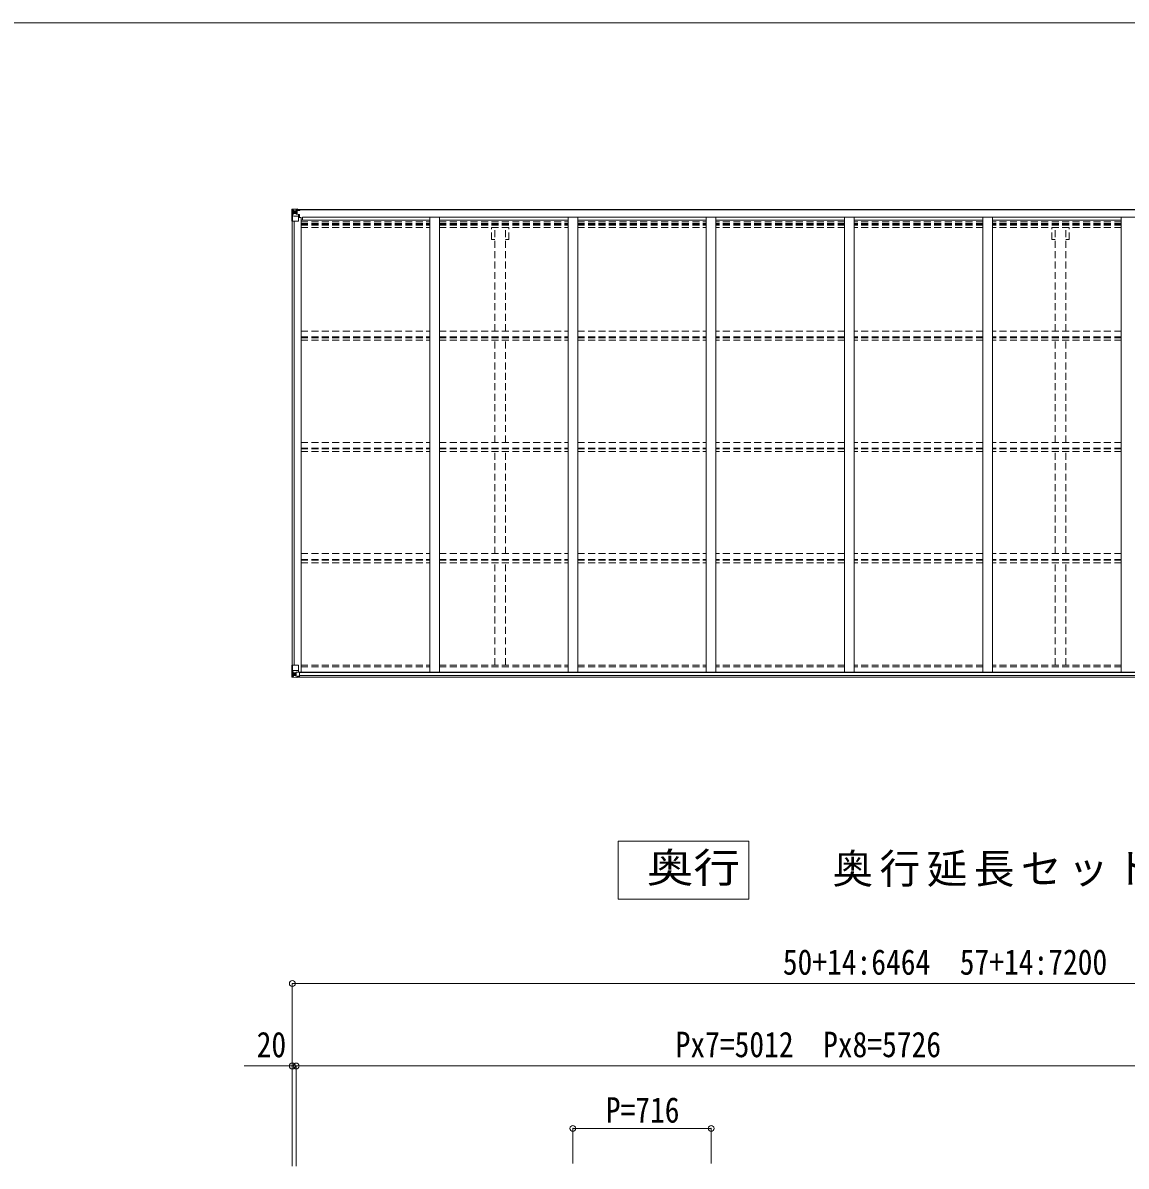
# Model space of a CAD drawing. Units: millimetres, scale not verified. Extents: x -20750 to 2444, y -5820 to 5820.
# Drawn here: x -7574 to -1863, y -100 to 5820 of the extents above; entities that cross this region are included whole.
import ezdxf
from ezdxf.enums import TextEntityAlignment as Align

# ---------------------------------------------------------------- set-up
doc = ezdxf.new("R2010")
doc.units = ezdxf.units.MM
doc.header["$LTSCALE"] = 30
doc.header["$PDMODE"] = 32
doc.header["$PDSIZE"] = 30
doc.linetypes.add('DASHED1', pattern=[1.8, 1.2, -0.6])
for name, color, linetype, lineweight in [('0-3_ELV2', 4, 'Continuous', 9), ('0-4_TABLE1', 6, 'Continuous', 9), ('0-6_OTH_LINE', 6, 'Continuous', 9), ('F-0_240', 7, 'Continuous', 9)]:
    doc.layers.add(name, color=color, linetype=linetype, lineweight=lineweight)
doc.styles.add('ＭＳ ゴシック', font='')
doc.styles.get('ＭＳ ゴシック').set_extended_font_data('MS Gothic')

msp = doc.modelspace()

# ---------------------------------------------------------------- linework, layer by layer
at = {"layer": '0-3_ELV2'}
for p, q in [((-6157.2, 4854.04), (-1153.19, 4854.04)), ((-6157.2, 4851.89), (-1153.19, 4851.89)), ((-6133.7, 4811.92), (-6146.7, 4811.92)), ((-6133.7, 4811.92), (-6133.7, 2457.94)), ((-6133.7, 4798.24), (-5467.7, 4798.24)), ((-6126.2, 4798.24), (-6126.2, 4813.75)), ((-6126.2, 4813.75), (-1179.19, 4813.75)), ((-5467.7, 4813.74), (-5467.7, 2457.94)), ((-5417.7, 4813.74), (-5417.7, 2457.94)), ((-5417.7, 4798.24), (-4751.7, 4798.24)), ((-4751.7, 4813.74), (-4751.7, 2457.94)), ((-4701.7, 4813.74), (-4701.7, 2457.94)), ((-4701.7, 4798.24), (-4035.7, 4798.24)), ((-4035.7, 4813.74), (-4035.7, 2457.94)), ((-3985.7, 4813.74), (-3985.7, 2457.94)), ((-3319.7, 4798.24), (-3985.7, 4798.24)), ((-3319.7, 4813.74), (-3319.7, 2457.94)), ((-3269.7, 4813.74), (-3269.7, 2457.94)), ((-2603.7, 4798.24), (-3269.7, 4798.24)), ((-2603.7, 4813.74), (-2603.7, 2457.94)), ((-2553.7, 4813.74), (-2553.7, 2457.94)), ((-1887.69, 4798.24), (-2553.7, 4798.24)), ((-1887.69, 4813.74), (-1887.69, 2457.94)), ((-6178.7, 4793.27), (-6178.7, 2493.96)), ((-6169, 4793.27), (-6169, 2493.96)), ((-6153.96, 2457.94), (-1163.19, 2457.94)), ((-6152.2, 2432.17), (-1153.19, 2432.17)), ((-6142.2, 2455.68), (-1163.19, 2455.68)), ((-6142.2, 2440.06), (-1163.19, 2440.06))]:
    msp.add_line(p, q, dxfattribs=at)
at = {"layer": '0-3_ELV2', "linetype": 'DASHED1'}
for p, q in [((-6133.7, 4789.84), (-5467.7, 4789.84)), ((-6133.7, 4781.64), (-5467.7, 4781.64)), ((-6133.7, 4777.72), (-5467.7, 4777.72)), ((-6133.7, 4772.64), (-5467.7, 4772.64)), ((-6133.7, 4759.63), (-5467.7, 4759.63)), ((-5417.7, 4789.84), (-4751.7, 4789.84)), ((-5417.7, 4781.64), (-4751.7, 4781.64)), ((-5417.7, 4777.72), (-4751.7, 4777.72)), ((-5417.7, 4772.64), (-4751.7, 4772.64)), ((-5417.7, 4759.63), (-4751.7, 4759.63)), ((-5147.89, 4698.04), (-5147.89, 4759.63)), ((-5130.19, 4223.89), (-5130.19, 4759.63)), ((-5075.19, 4223.89), (-5075.19, 4759.63)), ((-5057.49, 4698.04), (-5057.49, 4759.63)), ((-4701.7, 4789.84), (-4035.7, 4789.84)), ((-4701.7, 4781.64), (-4035.7, 4781.64)), ((-4701.7, 4777.72), (-4035.7, 4777.72)), ((-4701.7, 4772.64), (-4035.7, 4772.64)), ((-4701.7, 4759.63), (-4035.7, 4759.63)), ((-3319.7, 4789.84), (-3985.7, 4789.84)), ((-3319.7, 4781.64), (-3985.7, 4781.64)), ((-3319.7, 4777.72), (-3985.7, 4777.72)), ((-3319.7, 4772.64), (-3985.7, 4772.64)), ((-3319.7, 4759.63), (-3985.7, 4759.63)), ((-2603.7, 4789.84), (-3269.7, 4789.84)), ((-2603.7, 4781.64), (-3269.7, 4781.64)), ((-2603.7, 4777.72), (-3269.7, 4777.72)), ((-2603.7, 4772.64), (-3269.7, 4772.64)), ((-2603.7, 4759.63), (-3269.7, 4759.63)), ((-1887.69, 4789.84), (-2553.7, 4789.84)), ((-1887.69, 4781.64), (-2553.7, 4781.64)), ((-1887.69, 4777.72), (-2553.7, 4777.72)), ((-1887.69, 4772.64), (-2553.7, 4772.64)), ((-1887.69, 4759.63), (-2553.7, 4759.63)), ((-2247.89, 4698.04), (-2247.89, 4759.63)), ((-2230.19, 4223.89), (-2230.19, 4759.63)), ((-2175.19, 4223.89), (-2175.19, 4759.63)), ((-2157.49, 4698.04), (-2157.49, 4759.63)), ((-5147.89, 4698.04), (-5130.19, 4698.04)), ((-5075.19, 4698.04), (-5057.49, 4698.04)), ((-2247.89, 4698.04), (-2230.19, 4698.04)), ((-2175.19, 4698.04), (-2157.49, 4698.04)), ((-6133.7, 4223.89), (-5467.73, 4223.89)), ((-5417.7, 4223.89), (-4751.73, 4223.89)), ((-4701.7, 4223.89), (-4035.73, 4223.89)), ((-3319.7, 4223.89), (-3985.7, 4223.89)), ((-2603.7, 4223.89), (-3269.7, 4223.89)), ((-1887.73, 4223.89), (-2553.7, 4223.89)), ((-6133.7, 4194.16), (-5467.73, 4194.16)), ((-6133.7, 4189.61), (-5467.73, 4189.61)), ((-6133.7, 4176.6), (-5467.73, 4176.6)), ((-5417.7, 4194.16), (-4751.73, 4194.16)), ((-5417.7, 4189.61), (-4751.73, 4189.61)), ((-5417.7, 4176.6), (-4751.73, 4176.6)), ((-5130.19, 3647.69), (-5130.19, 4176.6)), ((-5075.19, 3647.69), (-5075.19, 4176.6)), ((-4701.7, 4194.16), (-4035.73, 4194.16)), ((-4701.7, 4189.61), (-4035.73, 4189.61)), ((-4701.7, 4176.6), (-4035.73, 4176.6)), ((-3319.7, 4194.16), (-3985.7, 4194.16)), ((-3319.7, 4189.61), (-3985.7, 4189.61)), ((-3319.7, 4176.6), (-3985.7, 4176.6)), ((-2603.7, 4194.16), (-3269.7, 4194.16)), ((-2603.7, 4189.61), (-3269.7, 4189.61)), ((-2603.7, 4176.6), (-3269.7, 4176.6)), ((-1887.73, 4194.16), (-2553.7, 4194.16)), ((-1887.73, 4189.61), (-2553.7, 4189.61)), ((-1887.73, 4176.6), (-2553.7, 4176.6)), ((-2230.19, 3647.69), (-2230.19, 4176.6)), ((-2175.19, 3647.69), (-2175.19, 4176.6)), ((-6133.7, 3647.81), (-5467.73, 3647.81)), ((-6133.7, 3618.08), (-5467.73, 3618.08)), ((-6133.7, 3613.53), (-5467.73, 3613.53)), ((-5417.7, 3647.81), (-4751.73, 3647.81)), ((-5417.7, 3618.08), (-4751.73, 3618.08)), ((-5417.7, 3613.53), (-4751.73, 3613.53)), ((-4701.7, 3647.81), (-4035.73, 3647.81)), ((-4701.7, 3618.08), (-4035.73, 3618.08)), ((-4701.7, 3613.53), (-4035.73, 3613.53)), ((-3319.7, 3647.81), (-3985.7, 3647.81)), ((-3319.7, 3618.08), (-3985.7, 3618.08)), ((-3319.7, 3613.53), (-3985.7, 3613.53)), ((-2603.7, 3647.81), (-3269.7, 3647.81)), ((-2603.7, 3618.08), (-3269.7, 3618.08)), ((-2603.7, 3613.53), (-3269.7, 3613.53)), ((-1887.73, 3647.81), (-2553.7, 3647.81)), ((-1887.73, 3618.08), (-2553.7, 3618.08)), ((-1887.73, 3613.53), (-2553.7, 3613.53)), ((-6133.7, 3600.52), (-5467.73, 3600.52)), ((-5417.7, 3600.52), (-4751.73, 3600.52)), ((-5130.19, 3071.61), (-5130.19, 3599.33)), ((-5075.19, 3071.61), (-5075.19, 3599.33)), ((-4701.7, 3600.52), (-4035.73, 3600.52)), ((-3319.7, 3600.52), (-3985.7, 3600.52)), ((-2603.7, 3600.52), (-3269.7, 3600.52)), ((-1887.73, 3600.52), (-2553.7, 3600.52)), ((-2230.19, 3071.61), (-2230.19, 3599.33)), ((-2175.19, 3071.61), (-2175.19, 3599.33)), ((-6133.7, 3071.74), (-5467.73, 3071.74)), ((-6133.7, 3042), (-5467.73, 3042)), ((-6133.7, 3037.45), (-5467.73, 3037.45)), ((-6133.7, 3024.44), (-5467.73, 3024.44)), ((-5417.7, 3071.74), (-4751.73, 3071.74)), ((-5417.7, 3042), (-4751.73, 3042)), ((-5417.7, 3037.45), (-4751.73, 3037.45)), ((-5417.7, 3024.44), (-4751.73, 3024.44)), ((-5130.19, 2494.11), (-5130.19, 3023.25)), ((-5075.19, 2494.11), (-5075.19, 3023.25)), ((-4701.7, 3071.74), (-4035.73, 3071.74)), ((-4701.7, 3042), (-4035.73, 3042)), ((-4701.7, 3037.45), (-4035.73, 3037.45)), ((-4701.7, 3024.44), (-4035.73, 3024.44)), ((-3319.7, 3071.74), (-3985.7, 3071.74)), ((-3319.7, 3042), (-3985.7, 3042)), ((-3319.7, 3037.45), (-3985.7, 3037.45)), ((-3319.7, 3024.44), (-3985.7, 3024.44)), ((-2603.7, 3071.74), (-3269.7, 3071.74)), ((-2603.7, 3042), (-3269.7, 3042)), ((-2603.7, 3037.45), (-3269.7, 3037.45)), ((-2603.7, 3024.44), (-3269.7, 3024.44)), ((-1887.73, 3071.74), (-2553.7, 3071.74)), ((-1887.73, 3042), (-2553.7, 3042)), ((-1887.73, 3037.45), (-2553.7, 3037.45)), ((-1887.73, 3024.44), (-2553.7, 3024.44)), ((-2230.19, 2494.11), (-2230.19, 3023.25)), ((-2175.19, 2494.11), (-2175.19, 3023.25)), ((-6133.7, 2494.11), (-5467.7, 2494.11)), ((-5417.7, 2494.11), (-4751.7, 2494.11)), ((-4701.7, 2494.11), (-4035.7, 2494.11)), ((-3319.7, 2494.11), (-3985.7, 2494.11)), ((-2603.7, 2494.11), (-3269.7, 2494.11)), ((-1887.69, 2494.11), (-2553.7, 2494.11)), ((-6133.7, 2485.77), (-5467.7, 2485.77)), ((-5417.7, 2485.77), (-4751.7, 2485.77)), ((-4701.7, 2485.77), (-4035.7, 2485.77)), ((-3319.7, 2485.77), (-3985.7, 2485.77)), ((-2603.7, 2485.77), (-3269.7, 2485.77)), ((-1887.69, 2485.77), (-2553.7, 2485.77))]:
    msp.add_line(p, q, dxfattribs=at)
at = {"layer": '0-4_TABLE1'}
for p, q in [((-6152.2, 4856.67), (-6179.76, 4854.98)), ((-6179.76, 4854.94), (-6179.76, 4854.97)), ((-6170.79, 4855.36), (-6178.71, 4854.89)), ((-6158.7, 4856.15), (-6170.7, 4855.37)), ((-6158.7, 4830.17), (-6158.7, 4856.27)), ((-6158.7, 4855.38), (-6152.2, 4855.78)), ((-6152.2, 4854.86), (-6157.2, 4854.77)), ((-6152.2, 4854.04), (-6152.2, 4856.67)), ((-6147.2, 4854.47), (-6147.2, 4854.04)), ((-6146.9, 4854.47), (-6147.2, 4854.47)), ((-6146.9, 4854.47), (-6145.21, 4854.04)), ((-6180.7, 4853.98), (-6180.7, 4793.27)), ((-6177.85, 4853.92), (-6177.85, 4853.85)), ((-6177.85, 4793.27), (-6177.85, 4853.85)), ((-6177.31, 4820.15), (-6173.16, 4832.24)), ((-6177.31, 4820.15), (-6170.7, 4819.94)), ((-6173.88, 4850.48), (-6176.62, 4854.15)), ((-6173.03, 4846.97), (-6170.7, 4847.03)), ((-6173.03, 4833.5), (-6173.03, 4846.97)), ((-6170.7, 4833.47), (-6173.03, 4833.5)), ((-6157.2, 4847.03), (-6170.7, 4847.03)), ((-6157.2, 4833.47), (-6170.7, 4833.47)), ((-6170.7, 4833.47), (-6170.7, 4833.47)), ((-6170.7, 4819.94), (-6146.7, 4819.94)), ((-6165.22, 4839.83), (-6165.22, 4838.87)), ((-6157.2, 4850.56), (-6158.7, 4850.56)), ((-6157.87, 4829.91), (-6147.52, 4828.26)), ((-6157.87, 4829.28), (-6157.87, 4829.91)), ((-6147.52, 4827.63), (-6157.87, 4829.28)), ((-6148.7, 4850.2), (-6157.2, 4850.2)), ((-6153.2, 4845.27), (-6157.2, 4845.27)), ((-6153.2, 4837.07), (-6157.2, 4837.07)), ((-6157.09, 4848.9), (-6153.2, 4848.9)), ((-6156.7, 4851.23), (-6156.7, 4849.27)), ((-6148.7, 4851.23), (-6156.7, 4851.23)), ((-6148.7, 4851.2), (-6156.7, 4851.2)), ((-6156.7, 4849.27), (-6146.7, 4849.36)), ((-6156.7, 4849.11), (-6156.7, 4849.27)), ((-6141.7, 4849.24), (-6156.7, 4849.11)), ((-6153.2, 4829.17), (-6153.2, 4849.13)), ((-6148.7, 4850.2), (-6148.7, 4851.89)), ((-6147.52, 4828.26), (-6147.52, 4827.63)), ((-6147.24, 4828.18), (-6142.2, 4828.14)), ((-6146.7, 4850.97), (-6140.7, 4850.97)), ((-6146.7, 4794.27), (-6146.7, 4827.37)), ((-6142.2, 4826.42), (-6146.7, 4826.39)), ((-6142.2, 4816.27), (-6146.7, 4816.27)), ((-6143.2, 4828.15), (-6143.2, 4826.41)), ((-6142.2, 4811.92), (-6142.2, 4828.14)), ((-6141.7, 4851.89), (-6141.7, 4850.97)), ((-6140.7, 4849.29), (-6140.7, 4851.89)), ((-6180.7, 4793.27), (-6147.7, 4793.27)), ((-6180.7, 2493.96), (-6147.7, 2493.96)), ((-6180.7, 2433.25), (-6180.7, 2493.96)), ((-6177.85, 2493.96), (-6177.85, 2433.38)), ((-6146.7, 2492.96), (-6146.7, 2459.86)), ((-6179.76, 2432.29), (-6179.76, 2432.25)), ((-6170.79, 2431.87), (-6178.71, 2432.34)), ((-6177.85, 2433.31), (-6177.85, 2433.38)), ((-6177.31, 2467.08), (-6170.7, 2467.29)), ((-6177.31, 2467.08), (-6173.16, 2455)), ((-6173.88, 2436.75), (-6176.62, 2433.08)), ((-6170.7, 2453.76), (-6173.03, 2453.73)), ((-6173.03, 2453.73), (-6173.03, 2440.26)), ((-6173.03, 2440.26), (-6170.7, 2440.2)), ((-6170.7, 2467.29), (-6146.7, 2467.29)), ((-6170.7, 2453.76), (-6170.7, 2453.76)), ((-6158.7, 2453.76), (-6170.7, 2453.76)), ((-6170.7, 2440.2), (-6158.7, 2440.2)), ((-6158.7, 2431.08), (-6170.7, 2431.86)), ((-6166.18, 2447.4), (-6166.18, 2448.36)), ((-6158.7, 2457.75), (-6152.2, 2457.75)), ((-6158.7, 2457.75), (-6158.7, 2430.96)), ((-6147.52, 2459.61), (-6157.87, 2457.95)), ((-6157.87, 2457.95), (-6157.87, 2457.75)), ((-6155.17, 2457.75), (-6147.52, 2458.97)), ((-6152.2, 2457.75), (-6143.2, 2457.72)), ((-6152.2, 2430.56), (-6152.2, 2436.51)), ((-6143.2, 2435.94), (-6152.2, 2435.88)), ((-6147.52, 2458.97), (-6147.52, 2459.61)), ((-6142.2, 2456.81), (-6142.2, 2436.65))]:
    msp.add_line(p, q, dxfattribs=at)
for points in [[(-6152.2, 4855.27), (-6157.2, 4855.27), (-6157.2, 4829.81)], [(-6167.14, 4840.79), (-6168.1, 4840.79), (-6168.1, 4841.75), (-6167.14, 4841.75)], [(-6166.18, 4842.71), (-6166.18, 4843.67), (-6165.22, 4843.67), (-6165.22, 4842.71)], [(-6165.22, 4838.87), (-6166.18, 4838.87), (-6166.18, 4839.83)], [(-6164.26, 4841.75), (-6163.3, 4841.75), (-6163.3, 4840.79), (-6164.26, 4840.79)], [(-6146.7, 4850.97), (-6146.7, 4849.35), (-6140.7, 4849.4)], [(-6179.76, 2432.25), (-6170.7, 2431.7), (-6152.2, 2430.56)], [(-6167.14, 2445.48), (-6168.1, 2445.48), (-6168.1, 2446.44), (-6167.14, 2446.44)], [(-6166.18, 2448.36), (-6165.22, 2448.36), (-6165.22, 2447.4)], [(-6165.22, 2444.52), (-6165.22, 2443.56), (-6166.18, 2443.56), (-6166.18, 2444.52)], [(-6164.26, 2446.44), (-6163.3, 2446.44), (-6163.3, 2445.48), (-6164.26, 2445.48)], [(-6142.2, 2436.65), (-6142.21, 2436.54), (-6152.2, 2436.51)]]:
    msp.add_lwpolyline(points, dxfattribs=at)
for centre in [(-6165.7, 4841.27), (-6165.7, 2445.96)]:
    msp.add_circle(centre, 5.3, dxfattribs=at)
for centre, radius, start, end in [((-6179.7, 4853.98), 0.999, 93.4424, 179.95083), ((-6179.7, 4853.98), 1, 93.50017, 180.00079), ((-6179.7, 4853.94), 0.999, 93.4424, 179.95083), ((-6178.54, 4867.59), 12.7, 269.24466, 275.10311), ((-6176.57, 4853.98), 1.28, 131.17831, 182.45895), ((-6167.14, 4842.71), 0.96, 270, 0), ((-6167.14, 4839.83), 0.96, 0, 90), ((-6164.26, 4842.71), 0.96, 180, 270), ((-6164.26, 4839.83), 0.96, 90, 180), ((-6157.76, 4830.84), 0.937, 182.32209, 263.26766), ((-6157.76, 4830.21), 0.937, 182.32209, 263.26766), ((-6156.7, 4851.73), 0.5, 179.99802, 269.99691), ((-6156.7, 4851.7), 0.5, 180.00109, 270.00109), ((-6156.7, 4848.77), 0.5, 90.52895, 180.04464), ((-6156.68, 4848.6), 0.513, 91.88028, 181.04707), ((-6147.63, 4827.33), 0.937, 2.32209, 83.26766), ((-6147.63, 4826.69), 0.937, 2.32209, 83.26766), ((-6141.56, 4856.93), 7.69, 268.96999, 276.43426), ((-6147.7, 4794.27), 1, 270, 0), ((-6147.7, 2492.96), 1, 0, 90), ((-6179.7, 2433.29), 0.999, 180.04917, 266.5576), ((-6179.7, 2433.25), 0.999, 180.04917, 266.5576), ((-6179.7, 2433.25), 1, 179.99921, 266.49983), ((-6178.54, 2419.64), 12.7, 84.89689, 90.75534), ((-6176.57, 2433.25), 1.28, 177.54105, 228.82169), ((-6167.14, 2447.4), 0.96, 270, 0), ((-6167.14, 2444.52), 0.96, 0, 90), ((-6164.26, 2447.4), 0.96, 180, 270), ((-6164.26, 2444.52), 0.96, 90, 180), ((-6157.76, 2457.02), 0.937, 96.73234, 129.06602), ((-6147.63, 2460.54), 0.937, 276.73234, 357.67791), ((-6147.63, 2459.9), 0.937, 276.73234, 357.67791)]:
    msp.add_arc(centre, radius, start, end, dxfattribs=at)
for centre, major_axis, ratio, start_param, end_param in [((-5978.76, 4867.29), (201, 12.36), 0.060933, 3.1373463, 3.1378449), ((-6177.76, 4855.06), (2, 0.12), 0.060933, 3.1378449, 4.2119296), ((-6177.57, 4851.96), (-0.02, 3), 0.466854, 5.5234897, 6.1575023), ((-6176.59, 4822.5), (0.85, 2.32), 0.403757, 2.3087461, 3.2744049), ((-6175.9, 4846.89), (0.03, 5), 0.573921, 4.7320603, 5.5159136), ((-6174.43, 4833.52), (0, 3), 0.468246, 4.2703918, 4.7058971), ((-6252.44, 4847.03), (81.75, 0), 0.061163, 0, 0.0007725), ((-6177.76, 2432.17), (2, -0.12), 0.060933, 2.0712557, 3.1453404), ((-5978.76, 2419.94), (201, -12.36), 0.060933, 3.1453404, 3.145839), ((-6176.58, 2464.73), (0.85, -2.32), 0.403757, 3.0087805, 3.9744392), ((-6177.57, 2435.27), (-0.02, -3), 0.466854, 0.125683, 0.7596956), ((-6175.9, 2440.34), (0.03, -5), 0.573921, 0.7672717, 1.551125), ((-6174.43, 2453.71), (0, -3), 0.468246, 1.5772882, 2.0127935), ((-6252.44, 2440.2), (81.75, 0), 0.061163, 6.2824128, 6.2831853), ((-6143.2, 2456.81), (1, -0.021), 0.906239, 0.0187047, 1.589501), ((-6143.2, 2436.64), (1, 0.012), 0.707053, 4.7036637, 6.124411)]:
    msp.add_ellipse(centre, major_axis=major_axis, ratio=ratio, start_param=start_param, end_param=end_param, dxfattribs=at)
at = {"layer": '0-6_OTH_LINE'}
for p, q in [((-6178.7, 845.65), (-6178.7, -97)), ((-6178.7, 845.65), (305.3, 845.65)), ((-6178.7, 418.73), (-6178.7, -99.76)), ((-6178.7, 418.73), (-6158.7, 418.73)), ((-6158.7, 418.73), (-6158.7, -99.76)), ((-6158.7, 418.73), (-1146.7, 418.73)), ((-4726.7, 95.65), (-4726.7, -86.8)), ((-4726.7, 95.65), (-4010.7, 95.65)), ((-4010.7, 95.65), (-4010.7, -86.8))]:
    msp.add_line(p, q, dxfattribs=at)
at = {"layer": '0-6_OTH_LINE', "lineweight": 18}
msp.add_line((-6178.7, 418.73), (-6427.53, 418.73), dxfattribs=at)
at = {"layer": '0-6_OTH_LINE', "color": 3}
msp.add_lwpolyline([(-4492.79, 1582.73), (-3816.39, 1582.73), (-3816.39, 1283.23), (-4492.79, 1283.23)], close=True, dxfattribs=at)
at = {"layer": '0-6_OTH_LINE'}
for p in [(-6178.7, 845.65), (-6178.7, 418.73), (-6158.7, 418.73), (-4726.7, 95.65), (-4010.7, 95.65)]:
    msp.add_point(p, dxfattribs=at)
at = {"layer": 'F-0_240', "color": 5}
msp.add_line((-14419.99, 5820), (2020.01, 5820), dxfattribs=at)

# ---------------------------------------------------------------- texts
at = {"layer": '0-6_OTH_LINE', "color": 2, "style": 'ＭＳ ゴシック', "width": 1.15}
msp.add_text('奥行', height=154, dxfattribs=at).set_placement((-4344.3, 1322.35), align=Align.BOTTOM_LEFT)
at = {"layer": '0-6_OTH_LINE', "color": 7, "style": 'ＭＳ ゴシック', "width": 0.85}
for s, p in [('50+14:6464  57+14:7200', (-3639.75, 851.65)), ('20', (-6363.29, 424.36)), ('Px7=5012  Px8=5726', (-4194.65, 424.73)), ('P=716', (-4556.2, 85.65))]:
    msp.add_text(s, height=132, dxfattribs=at).set_placement(p, align=Align.BOTTOM_LEFT)
at = {"layer": '0-6_OTH_LINE', "color": 2, "insert": (-3382.31, 1322.35), "char_height": 154, "attachment_point": 7, "style": 'ＭＳ ゴシック'}
msp.add_mtext('\\T1.16;奥行延長セット(1台用＋α)', dxfattribs=at)

doc.saveas('drawing.dxf')
